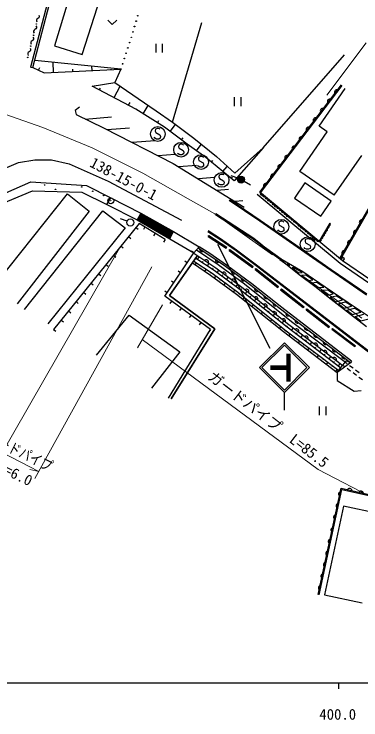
# Model space of a CAD drawing. Units: millimetres, scale not verified. Extents: x 40000 to 680000, y 20000 to 380000.
# Drawn here: x 412915 to 471775, y 198715 to 318583 of the extents above; entities that cross this region are included whole.
import ezdxf
from ezdxf.enums import TextEntityAlignment as Align

# ---------------------------------------------------------------- set-up
doc = ezdxf.new("R2010")
doc.units = ezdxf.units.MM
doc.header["$LTSCALE"] = 1000
doc.linetypes.add('CHAIN', pattern=[18.5, 12, -1.5, 3.5, -1.5])
for name, color, linetype, lineweight in [('M-BGD', 7, 'Continuous', 25), ('M-BGD-EXST', 7, 'Continuous', 25), ('M-BMK', 2, 'CHAIN', 13), ('M-BMK-SRVR', 3, 'Continuous', 25), ('M-STR-HTXT', 7, 'Continuous', 13), ('M-STR-STRC', 7, 'Continuous', 25), ('M-TTL-BAND', 7, 'Continuous', 25)]:
    doc.layers.add(name, color=color, linetype=linetype, lineweight=lineweight)
doc.styles.add('ＭＳ ゴシック', font='')
doc.styles.get('ＭＳ ゴシック').set_extended_font_data('MS Gothic')

msp = doc.modelspace()

# ---------------------------------------------------------------- linework, layer by layer
at = {"layer": 'M-BGD'}
for p, q in [((420018, 326150), (415674, 309559)), ((416106, 309520), (420464, 326168)), ((423439, 325303), (419758, 313217)), ((424482, 311745), (428593, 324628)), ((416791, 317721), (416717, 317583)), ((416940, 317840), (416791, 317721)), ((417088, 317959), (416940, 317840)), ((417163, 318096), (417088, 317959)), ((417092, 318429), (417164, 318253)), ((417164, 318253), (417163, 318096)), ((416617, 316589), (416693, 316404)), ((416717, 317583), (416715, 317427)), ((416715, 317427), (416788, 317251)), ((428824, 317565), (429574, 316845)), ((429574, 316845), (430324, 317565)), ((439789, 300229), (444759, 317162)), ((416222, 315699), (416221, 315534)), ((416221, 315534), (416297, 315349)), ((416301, 315844), (416222, 315699)), ((416457, 315969), (416301, 315844)), ((416613, 316094), (416457, 315969)), ((416692, 316239), (416613, 316094)), ((416693, 316404), (416692, 316239)), ((415965, 314064), (415817, 313945)), ((416114, 314182), (415965, 314064)), ((416188, 314320), (416114, 314182)), ((416117, 314652), (416190, 314477)), ((416190, 314477), (416188, 314320)), ((415742, 313807), (415741, 313650)), ((415741, 313650), (415813, 313475)), ((415817, 313945), (415742, 313807)), ((419758, 313217), (424482, 311745)), ((436980, 313538), (436980, 312038)), ((438120, 312038), (438120, 313538)), ((415248, 311923), (415246, 311758)), ((415246, 311758), (415323, 311573)), ((415326, 312068), (415248, 311923)), ((415483, 312193), (415326, 312068)), ((415639, 312318), (415483, 312193)), ((415717, 312463), (415639, 312318)), ((415642, 312813), (415719, 312628)), ((415719, 312628), (415717, 312463)), ((455189, 295873), (469011, 311692)), ((431026, 309245), (416417, 310709)), ((415674, 309559), (416106, 309520)), ((416106, 309520), (417990, 308617)), ((417048, 309068), (417264, 309520)), ((419620, 308695), (419538, 310396)), ((426138, 309009), (426103, 309738)), ((417990, 308617), (431026, 309245)), ((422879, 308852), (422861, 309217)), ((429397, 309166), (429393, 309239)), ((431026, 309245), (430035, 306978)), ((426169, 306364), (430035, 306978)), ((430035, 306978), (437029, 302131)), ((433593, 302438), (426169, 306364)), ((427407, 305710), (427554, 305989)), ((429881, 304401), (430920, 306365)), ((454632, 288344), (468466, 306569)), ((454751, 288253), (468586, 306478)), ((464689, 299535), (469122, 305968)), ((432356, 303092), (432620, 303593)), ((450293, 304458), (450293, 302958)), ((451433, 302958), (451433, 304458)), ((424015, 302807), (423279, 302194)), ((423279, 302194), (423463, 301519)), ((438440, 299370), (433593, 302438)), ((434805, 301671), (435688, 303067)), ((437029, 302131), (439789, 300229)), ((423463, 301519), (428187, 299188)), ((424994, 300764), (429433, 301113)), ((437228, 300137), (437474, 300526)), ((439406, 298649), (440300, 299848)), ((439789, 300229), (443409, 297530)), ((428187, 299188), (439905, 293237)), ((432501, 299211), (428726, 298914)), ((442305, 296487), (438440, 299370)), ((461407, 291881), (466063, 298588)), ((466063, 298588), (464689, 299535)), ((441339, 297208), (441607, 297567)), ((443409, 297530), (447274, 294401)), ((436857, 297064), (432971, 296758)), ((445434, 294217), (442305, 296487)), ((443869, 295352), (444671, 296456)), ((455189, 295873), (450280, 290290)), ((450403, 291579), (455189, 295873)), ((440170, 294732), (437390, 294514)), ((450280, 290290), (445434, 294217)), ((446409, 293426), (446632, 293702)), ((447274, 294401), (450403, 291579)), ((467245, 287828), (471914, 294555)), ((468216, 277085), (478285, 294626)), ((468346, 277011), (478415, 294551)), ((439905, 293237), (451991, 285813)), ((443851, 292892), (440851, 292656)), ((448361, 291845), (449066, 292716)), ((467245, 287828), (461407, 291881)), ((446919, 290806), (444210, 290593)), ((450882, 290699), (449768, 291144)), ((449808, 290673), (449981, 290886)), ((451965, 290187), (453016, 289608)), ((405851, 285760), (415725, 290073)), ((405851, 285760), (415725, 290073)), ((415725, 290073), (425215, 289498)), ((415725, 290073), (425215, 289498)), ((425215, 289498), (429338, 287389)), ((425215, 289498), (429338, 287389)), ((462243, 289916), (460485, 287346)), ((466758, 286827), (462243, 289916)), ((406212, 284477), (416028, 288588)), ((408807, 271544), (421998, 288048)), ((416028, 288588), (424433, 288342)), ((421998, 288048), (425679, 285103)), ((424433, 288342), (428666, 286256)), ((449311, 288781), (447403, 288631)), ((468263, 276224), (454160, 287944)), ((468638, 276698), (454556, 288401)), ((428666, 286256), (429338, 287389)), ((429338, 287389), (434418, 284801)), ((449416, 286988), (454602, 283468)), ((449510, 287109), (454697, 283589)), ((451765, 286879), (450427, 286774)), ((460485, 287346), (465001, 284257)), ((465001, 284257), (466758, 286827)), ((428666, 286256), (433820, 283618)), ((425679, 285103), (413408, 269397)), ((414697, 268415), (427949, 285164)), ((427949, 285164), (431752, 282281)), ((434418, 284801), (433820, 283618)), ((434418, 284801), (439978, 281638)), ((434418, 284801), (439978, 281638)), ((447090, 284535), (450635, 282237)), ((453591, 280454), (447162, 284665)), ((434139, 283045), (419611, 265032)), ((432078, 283406), (430957, 283835)), ((433820, 283618), (439342, 280428)), ((438556, 280296), (434139, 283045)), ((454602, 283468), (463590, 277244)), ((454697, 283589), (463661, 277372)), ((466490, 283070), (464693, 280000)), ((431752, 282281), (418623, 265961)), ((433592, 282367), (433981, 282053)), ((435118, 282435), (434854, 282011)), ((447947, 280420), (445843, 281758)), ((450635, 282237), (451253, 281803)), ((453497, 280335), (451253, 281803)), ((432321, 280791), (432710, 280477)), ((436837, 281366), (436573, 280941)), ((439342, 280428), (439978, 281638)), ((439978, 281638), (444351, 279054)), ((447853, 280299), (445772, 281628)), ((438556, 280296), (438292, 279872)), ((439342, 280428), (443442, 278045)), ((450580, 278390), (447853, 280299)), ((450674, 278510), (447947, 280420)), ((454942, 279235), (453497, 280335)), ((455013, 279362), (453591, 280454)), ((454688, 279416), (458135, 276912)), ((454782, 279536), (458229, 277030)), ((431050, 279215), (431439, 278901)), ((443442, 278045), (443027, 278322)), ((444351, 279054), (443442, 278045)), ((443873, 278522), (447533, 276068)), ((445965, 277657), (444147, 278827)), ((446130, 277907), (444351, 279054)), ((453987, 275844), (450580, 278390)), ((454080, 275962), (450674, 278510)), ((429779, 277639), (430168, 277325)), ((438519, 270665), (443442, 278045)), ((439317, 270788), (444028, 277601)), ((444028, 277601), (439317, 270788)), ((443399, 277997), (447148, 275488)), ((443755, 277151), (446850, 275083)), ((444068, 276944), (444318, 277318)), ((448787, 275717), (445965, 277657)), ((448952, 275965), (446130, 277907)), ((458135, 276912), (461319, 274332)), ((458229, 277030), (458435, 276861)), ((463590, 277244), (466665, 275115)), ((463661, 277372), (466759, 275235)), ((468216, 277085), (468346, 277011)), ((468630, 277290), (468374, 276930)), ((468374, 276930), (468764, 276679)), ((468996, 277048), (468630, 277290)), ((468764, 276679), (468996, 277048)), ((428508, 276063), (428897, 275749)), ((442305, 276340), (441889, 276617)), ((443203, 276318), (446277, 274264)), ((443424, 276651), (446520, 274587)), ((443847, 276371), (443652, 276080)), ((444678, 275815), (444581, 275669)), ((444900, 276388), (445025, 276576)), ((445731, 275833), (445981, 276207)), ((447533, 276068), (452007, 272784)), ((453077, 272511), (448787, 275717)), ((453240, 272755), (448952, 275965)), ((474309, 260227), (453987, 275844)), ((474403, 260346), (454080, 275962)), ((461904, 274803), (458435, 276861)), ((459248, 276207), (459604, 275918)), ((459713, 275931), (459248, 276207)), ((459604, 275918), (459713, 275931)), ((473112, 272874), (468263, 276224)), ((473442, 273372), (468638, 276698)), ((441168, 274635), (440752, 274913)), ((445510, 275259), (445315, 274968)), ((446341, 274703), (446244, 274558)), ((446520, 274587), (450908, 271357)), ((446563, 275277), (446688, 275464)), ((446850, 275083), (451282, 271830)), ((447148, 275488), (451579, 272229)), ((447377, 274698), (447644, 275060)), ((460092, 275522), (460349, 275553)), ((460092, 275522), (461185, 274636)), ((461791, 274697), (460349, 275553)), ((461185, 274636), (461791, 274697)), ((465717, 272207), (461904, 274803)), ((466665, 275115), (472732, 270926)), ((466759, 275235), (472802, 271055)), ((427237, 274487), (427626, 274173)), ((446277, 274264), (450666, 271039)), ((447152, 274119), (446945, 273837)), ((447958, 273527), (447854, 273386)), ((448183, 274106), (448317, 274287)), ((448989, 273514), (449256, 273876)), ((461319, 274332), (463941, 272350)), ((461698, 274235), (462373, 274303)), ((461698, 274235), (462846, 273366)), ((463648, 273434), (462373, 274303)), ((462846, 273366), (463648, 273434)), ((425966, 272911), (426355, 272597)), ((440031, 272931), (439615, 273208)), ((448764, 272935), (448557, 272653)), ((449570, 272343), (449466, 272202)), ((449795, 272922), (449928, 273103)), ((450601, 272330), (450868, 272692)), ((451579, 272229), (459558, 265839)), ((452007, 272784), (459986, 266392)), ((458145, 268492), (453077, 272511)), ((458331, 268728), (453240, 272755)), ((463382, 272960), (464237, 273033)), ((463384, 272959), (464035, 272469)), ((463941, 272350), (466756, 270159)), ((464035, 272469), (464472, 272125)), ((465482, 272184), (464237, 273033)), ((464476, 272123), (465482, 272184)), ((469641, 269552), (465717, 272207)), ((424695, 271335), (425084, 271021)), ((438894, 271226), (438478, 271503)), ((450376, 271751), (450169, 271469)), ((450666, 271039), (458623, 264660)), ((450908, 271357), (458888, 264969)), ((451173, 271148), (451064, 271011)), ((451282, 271830), (459238, 265448)), ((451403, 271732), (451544, 271908)), ((452183, 271107), (452465, 271458)), ((465015, 271705), (466093, 271770)), ((465015, 271705), (466111, 270854)), ((467089, 271098), (466093, 271770)), ((466111, 270854), (467089, 271098)), ((423424, 269759), (423813, 269446)), ((446250, 265021), (438519, 270665)), ((446986, 265143), (439317, 270788)), ((439317, 270788), (446986, 265143)), ((439630, 269854), (439335, 269450)), ((451953, 270522), (451735, 270249)), ((452734, 269897), (452624, 269760)), ((452964, 270482), (453104, 270657)), ((453744, 269856), (454025, 270207)), ((466558, 270505), (466850, 270276)), ((466563, 270503), (467590, 270759)), ((466756, 270159), (470013, 267638)), ((466850, 270276), (467539, 269743)), ((467549, 269739), (468641, 270048)), ((468641, 270048), (467590, 270759)), ((467991, 269397), (469129, 269719)), ((469570, 269422), (469118, 269722)), ((441285, 268646), (440990, 268242)), ((453514, 269271), (453295, 268998)), ((454294, 268646), (454185, 268510)), ((454524, 269231), (454665, 269406)), ((455304, 268605), (455586, 268957)), ((470186, 259616), (458331, 268728)), ((467991, 269397), (468942, 268661)), ((468942, 268661), (470208, 268994)), ((469391, 268314), (470707, 268661)), ((470215, 268992), (469570, 269422)), ((473016, 267299), (469641, 269552)), ((471764, 267954), (470707, 268661)), ((422153, 268184), (422542, 267870)), ((426905, 260634), (432427, 267460)), ((432427, 267460), (441016, 261248)), ((442940, 267437), (442645, 267034)), ((455075, 268021), (454856, 267748)), ((455855, 267395), (455746, 267259)), ((456085, 267980), (456225, 268156)), ((456865, 267355), (457146, 267706)), ((470022, 259371), (458145, 268492)), ((469399, 268311), (470107, 267756)), ((470013, 267638), (472746, 265516)), ((470107, 267756), (470379, 267548)), ((470378, 267549), (471764, 267954)), ((470815, 267208), (472252, 267628)), ((420882, 266608), (421271, 266294)), ((444595, 266229), (444300, 265825)), ((456635, 266770), (456416, 266497)), ((457416, 266144), (457306, 266008)), ((457645, 266729), (457786, 266905)), ((458426, 266104), (458707, 266455)), ((459986, 266392), (469151, 259453)), ((470815, 267208), (471763, 266470)), ((471763, 266470), (473353, 266895)), ((419611, 265032), (420000, 264718)), ((439133, 253364), (446250, 265021)), ((439562, 253241), (446986, 265143)), ((446986, 265143), (439562, 253241)), ((446250, 265021), (445955, 264617)), ((458196, 265519), (457977, 265246)), ((458888, 264969), (468010, 258058)), ((459206, 265478), (459347, 265654)), ((459238, 265448), (468385, 258532)), ((459558, 265839), (468702, 258916)), ((460002, 264874), (460274, 265232)), ((458623, 264660), (467768, 257739)), ((458978, 264896), (458873, 264757)), ((459776, 264293), (459564, 264014)), ((460800, 264270), (460935, 264449)), ((461597, 263666), (461869, 264025)), ((460573, 263689), (460467, 263550)), ((461370, 263085), (461159, 262806)), ((462394, 263063), (462530, 263242)), ((463191, 262459), (463463, 262818)), ((462167, 262482), (462062, 262342)), ((462965, 261878), (462753, 261599)), ((463989, 261856), (464125, 262035)), ((464786, 261252), (465058, 261611)), ((441016, 261248), (436261, 255036)), ((463762, 261275), (463656, 261135)), ((464559, 260671), (464348, 260392)), ((465583, 260648), (465719, 260828)), ((466381, 260045), (466652, 260403)), ((465356, 260067), (465251, 259928)), ((466154, 259464), (465942, 259185)), ((467178, 259441), (467314, 259620)), ((470013, 259374), (467770, 257738)), ((467975, 258837), (468247, 259196)), ((468374, 258536), (469338, 259675)), ((469034, 258670), (468697, 258918)), ((469150, 259453), (469464, 259222)), ((470013, 259374), (469338, 259675)), ((469867, 258925), (470470, 258480)), ((470196, 259612), (470013, 259374)), ((466951, 258860), (466845, 258721)), ((467748, 258257), (467537, 257978)), ((467768, 257739), (467768, 256358)), ((467770, 257738), (468374, 258536)), ((470040, 257928), (469436, 258373)), ((470873, 258184), (471477, 257739)), ((471047, 257187), (470443, 257632)), ((472053, 256445), (471449, 256890)), ((467768, 256358), (470627, 254523)), ((470627, 254523), (471809, 254654)), ((464719, 251952), (464719, 250452)), ((465859, 250452), (465859, 251952)), ((464553, 219991), (468442, 238042)), ((464701, 219959), (468541, 237868)), ((468442, 238042), (482983, 234736)), ((468541, 237868), (479697, 235328)), ((468799, 235009), (465624, 219953)), ((478116, 233042), (468799, 235009)), ((465624, 219953), (471984, 218610))]:
    msp.add_line(p, q, dxfattribs=at)
for centre, radius in [((433899, 318307), 50), ((416702, 316920), 38), ((433354, 316474), 50), ((433626, 317391), 50), ((433081, 315558), 50), ((416207, 315001), 40), ((432808, 314642), 50), ((415728, 313144), 38), ((432214, 312843), 50), ((432511, 313742), 50), ((431917, 311943), 50), ((415233, 311225), 40), ((431620, 311044), 50), ((431026, 309245), 50), ((431323, 310144), 50), ((451439, 290476), 600), ((451439, 290476), 528), ((451439, 290476), 456), ((451439, 290476), 384), ((451439, 290476), 312), ((451439, 290476), 240), ((451439, 290476), 168), ((451439, 290476), 96), ((451439, 290476), 24), ((418081, 289559), 50), ((424397, 289232), 50), ((419943, 288830), 50), ((426259, 288502), 50), ((428121, 287773), 50), ((432638, 283191), 600)]:
    msp.add_circle(centre, radius, dxfattribs=at)
for centre, radius, start, end in [((467714, 305344), 406, 75.41772, 210.1781), ((466505, 303751), 406, 75.41772, 210.1781), ((465295, 302158), 406, 75.41772, 210.1781), ((464085, 300565), 406, 75.41772, 210.1781), ((462876, 298972), 406, 75.41772, 210.1781), ((461690, 297371), 406, 75.41772, 210.1781), ((460481, 295778), 406, 75.41772, 210.1781), ((459271, 294185), 406, 75.41772, 210.1781), ((458062, 292592), 406, 75.41772, 210.1781), ((456852, 290999), 406, 75.41772, 210.1781), ((455643, 289406), 406, 75.41772, 210.1781), ((454958, 288108), 259, 142.19897, 318.40356), ((455358, 287812), 259, 142.19897, 318.40356), ((455766, 287460), 259, 142.19897, 318.40356), ((456150, 287116), 259, 142.19897, 318.40356), ((456550, 286820), 259, 142.19897, 318.40356), ((456958, 286468), 259, 142.19897, 318.40356), ((457342, 286124), 259, 142.19897, 318.40356), ((457742, 285828), 259, 142.19897, 318.40356), ((458149, 285476), 259, 142.19897, 318.40356), ((458533, 285132), 259, 142.19897, 318.40356), ((458957, 284827), 259, 142.19897, 318.40356), ((459341, 284484), 259, 142.19897, 318.40356), ((459742, 284187), 259, 142.19897, 318.40356), ((460149, 283835), 259, 142.19897, 318.40356), ((460533, 283491), 259, 142.19897, 318.40356), ((460934, 283195), 259, 142.19897, 318.40356), ((461341, 282843), 259, 142.19897, 318.40356), ((466370, 282857), 254, 240.58655, 58.71777), ((471915, 283221), 406, 82.7616, 217.52185), ((461725, 282499), 259, 142.19897, 318.40356), ((462126, 282203), 259, 142.19897, 318.40356), ((462533, 281851), 259, 142.19897, 318.40356), ((465614, 281583), 254, 240.58655, 58.71777), ((465871, 282024), 254, 240.58655, 58.71777), ((466129, 282464), 254, 240.58655, 58.71777), ((470910, 281452), 406, 82.7616, 217.52185), ((462917, 281507), 259, 142.19897, 318.40356), ((463318, 281211), 259, 142.19897, 318.40356), ((463725, 280859), 259, 142.19897, 318.40356), ((464109, 280515), 259, 142.19897, 318.40356), ((465099, 280703), 254, 240.58655, 58.71777), ((465357, 281143), 254, 240.58655, 58.71777), ((464510, 280219), 259, 142.19897, 318.40356), ((464842, 280263), 254, 240.58655, 58.71777), ((469920, 279730), 406, 82.7616, 217.52185), ((444800, 278650), 406, 170.17212, 304.93237), ((468931, 278009), 406, 82.7616, 217.52185), ((447478, 276829), 406, 168.14123, 302.90149), ((445521, 276445), 406, 348.8606, 123.62097), ((448481, 274368), 406, 346.31909, 121.07947), ((450242, 274873), 406, 165.82056, 300.58081), ((450083, 273182), 406, 346.31909, 121.07947), ((451843, 273687), 406, 165.82056, 300.58081), ((452366, 271444), 406, 343.90747, 118.66785), ((454134, 271893), 406, 164.21667, 298.97693), ((453911, 270172), 406, 343.90747, 118.66785), ((455718, 270660), 406, 164.21667, 298.97693), ((455472, 268947), 406, 343.90747, 118.66785), ((457280, 269435), 406, 164.21667, 298.97693), ((457041, 267666), 406, 343.90747, 118.66785), ((459421, 267746), 406, 165.0929, 299.85327), ((458602, 266441), 406, 343.90747, 118.66785), ((461006, 266512), 406, 165.0929, 299.85327), ((460862, 264711), 406, 345.4906, 120.25085), ((462607, 265327), 406, 165.0929, 299.85327), ((462447, 263478), 406, 345.4906, 120.25085), ((464192, 264093), 406, 165.0929, 299.85327), ((464048, 262292), 406, 345.4906, 120.25085), ((465777, 262860), 406, 165.0929, 299.85327), ((465633, 261059), 406, 345.4906, 120.25085), ((467338, 261635), 406, 165.0929, 299.85327), ((467234, 259873), 406, 345.4906, 120.25085), ((468940, 260449), 406, 165.0929, 299.85327), ((468393, 237053), 406, 100.51257, 235.27283), ((469853, 237608), 406, 9.80493, 144.56519), ((471785, 237154), 406, 9.80493, 144.56519), ((467978, 235080), 406, 100.51257, 235.27283), ((467539, 233116), 406, 100.51257, 235.27283), ((467083, 230946), 406, 100.51257, 235.27283), ((466645, 228982), 406, 100.51257, 235.27283), ((466230, 227010), 406, 100.51257, 235.27283), ((465832, 225084), 406, 100.51257, 235.27283), ((465393, 223120), 406, 100.51257, 235.27283), ((464978, 221148), 406, 100.51257, 235.27283)]:
    msp.add_arc(centre, radius, start, end, dxfattribs=at)
at = {"layer": 'M-BGD-EXST'}
for p, q in [((436903, 299022), (436853, 298722)), ((436853, 298722), (436953, 298472)), ((437203, 299172), (436903, 299022)), ((436953, 298472), (437653, 298072)), ((437403, 299172), (437203, 299172)), ((437603, 299122), (437403, 299172)), ((437703, 299022), (437603, 299122)), ((436803, 297522), (436703, 297672)), ((437103, 297372), (436803, 297522)), ((437453, 297372), (437103, 297372)), ((437703, 297522), (437453, 297372)), ((437653, 298072), (437753, 297822)), ((437753, 297822), (437703, 297522)), ((440861, 296344), (440811, 296044)), ((441161, 296494), (440861, 296344)), ((441361, 296494), (441161, 296494)), ((441561, 296444), (441361, 296494)), ((441661, 296344), (441561, 296444)), ((440761, 294844), (440661, 294994)), ((440811, 296044), (440911, 295794)), ((440911, 295794), (441611, 295394)), ((441611, 295394), (441711, 295144)), ((441711, 295144), (441661, 294844)), ((441061, 294694), (440761, 294844)), ((441411, 294694), (441061, 294694)), ((441661, 294844), (441411, 294694)), ((444237, 294248), (444187, 293948)), ((444187, 293948), (444287, 293698)), ((444537, 294398), (444237, 294248)), ((444287, 293698), (444987, 293298)), ((444737, 294398), (444537, 294398)), ((444937, 294348), (444737, 294398)), ((445037, 294248), (444937, 294348)), ((444137, 292748), (444037, 292898)), ((444437, 292598), (444137, 292748)), ((444787, 292598), (444437, 292598)), ((445037, 292748), (444787, 292598)), ((444987, 293298), (445087, 293048)), ((445087, 293048), (445037, 292748)), ((448030, 291371), (447730, 291221)), ((448230, 291371), (448030, 291371)), ((448430, 291321), (448230, 291371)), ((448530, 291221), (448430, 291321)), ((447730, 291221), (447680, 290921)), ((447680, 290921), (447780, 290671)), ((447780, 290671), (448480, 290271)), ((448480, 290271), (448580, 290021)), ((447630, 289721), (447530, 289871)), ((447930, 289571), (447630, 289721)), ((448280, 289571), (447930, 289571)), ((448530, 289721), (448280, 289571)), ((448580, 290021), (448530, 289721)), ((457875, 283270), (457825, 282970)), ((457825, 282970), (457925, 282720)), ((458175, 283420), (457875, 283270)), ((458375, 283420), (458175, 283420)), ((458575, 283370), (458375, 283420)), ((458675, 283270), (458575, 283370)), ((457775, 281770), (457675, 281920)), ((458075, 281620), (457775, 281770)), ((457925, 282720), (458625, 282320)), ((458675, 281770), (458425, 281620)), ((458625, 282320), (458725, 282070)), ((458725, 282070), (458675, 281770)), ((458425, 281620), (458075, 281620)), ((462346, 280289), (462296, 279989)), ((462296, 279989), (462396, 279739)), ((462646, 280439), (462346, 280289)), ((462396, 279739), (463096, 279339)), ((462846, 280439), (462646, 280439)), ((463046, 280389), (462846, 280439)), ((463146, 280289), (463046, 280389)), ((463096, 279339), (463196, 279089)), ((462246, 278789), (462146, 278939)), ((462546, 278639), (462246, 278789)), ((462896, 278639), (462546, 278639)), ((463146, 278789), (462896, 278639)), ((463196, 279089), (463146, 278789))]:
    msp.add_line(p, q, dxfattribs=at)
for centre in [(437303, 298222), (441261, 295544), (444637, 293448), (448130, 290421), (458275, 282470), (462746, 279489)]:
    msp.add_circle(centre, 1250, dxfattribs=at)
at = {"layer": 'M-BMK'}
for p, q in [((407040, 303053), (417776, 299315)), ((417776, 299315), (426151, 295866)), ((426151, 295866), (434778, 291552)), ((434778, 291552), (442447, 287238)), ((442447, 287238), (446987, 284638)), ((446987, 284638), (462153, 273881)), ((459604, 275918), (459713, 275931)), ((462153, 273881), (472581, 266468))]:
    msp.add_line(p, q, dxfattribs=at)
at = {"layer": 'M-BMK-SRVR'}
for radius in [500, 20]:
    msp.add_circle((429313, 286884), radius, dxfattribs=at)
at = {"layer": 'M-STR-HTXT'}
for p, q in [((465976, 304812), (472686, 313727)), ((430809, 278818), (410007, 242583)), ((436273, 275655), (416429, 239707)), ((438094, 269232), (433847, 261925)), ((434657, 263319), (464539, 241219)), ((410898, 244135), (417089, 240901)), ((417089, 240901), (415565, 241223)), ((464539, 241219), (482775, 231705))]:
    msp.add_line(p, q, dxfattribs=at)
at = {"layer": 'M-STR-STRC'}
for p, q in [((413684, 293380), (416445, 293810)), ((416445, 293810), (419267, 293810)), ((419267, 293810), (422273, 293135)), ((410003, 291847), (413684, 293380)), ((422273, 293135), (428899, 290190)), ((428899, 290190), (441315, 283594)), ((434066, 284104), (439615, 280947)), ((434066, 284104), (439615, 280947)), ((434125, 284220), (439675, 281062)), ((434125, 284220), (439675, 281062)), ((434183, 284336), (439736, 281177)), ((434183, 284336), (439736, 281177)), ((434242, 284453), (439797, 281292)), ((434242, 284453), (439797, 281292)), ((434301, 284569), (439857, 281407)), ((434301, 284569), (439857, 281407)), ((434360, 284685), (439918, 281523)), ((434360, 284685), (439918, 281523)), ((433831, 283640), (439373, 280487)), ((433831, 283640), (439373, 280487)), ((433890, 283756), (439433, 280602)), ((433890, 283756), (439433, 280602)), ((433948, 283872), (439494, 280717)), ((433948, 283872), (439494, 280717)), ((434007, 283988), (439554, 280832)), ((434007, 283988), (439554, 280832)), ((445879, 280813), (445988, 280981)), ((445879, 280813), (448934, 278824)), ((445988, 280981), (449044, 278992)), ((447453, 279523), (456293, 261834)), ((448934, 278824), (449044, 278992)), ((449421, 278455), (449540, 278616)), ((449421, 278455), (453352, 275556)), ((449540, 278616), (453471, 275717)), ((453352, 275556), (453471, 275717)), ((453835, 275211), (453959, 275367)), ((453835, 275211), (457669, 272164)), ((453959, 275367), (457794, 272321)), ((457669, 272164), (457794, 272321)), ((458151, 271780), (458276, 271937)), ((458151, 271780), (461999, 268738)), ((458276, 271937), (462123, 268895)), ((461999, 268738), (462123, 268895)), ((462464, 268351), (462585, 268509)), ((462585, 268509), (466469, 265539)), ((462464, 268351), (466347, 265380)), ((466347, 265380), (466469, 265539)), ((466817, 265052), (466937, 265211)), ((466817, 265052), (470726, 262103)), ((466937, 265211), (470846, 262263)), ((458801, 262780), (454558, 258537)), ((463044, 258537), (458801, 262780)), ((454983, 258537), (458801, 262356)), ((458801, 262356), (462619, 258537)), ((470726, 262103), (470846, 262263)), ((459201, 260887), (459201, 256187)), ((459331, 260887), (459331, 256187)), ((459461, 260887), (459461, 256187)), ((459591, 260887), (459591, 256187)), ((459721, 260887), (459721, 256187)), ((454558, 258537), (458801, 254295)), ((458801, 254719), (454983, 258537)), ((456471, 258887), (456471, 258187)), ((456601, 258887), (456601, 258187)), ((456731, 258887), (456731, 258187)), ((456861, 258887), (456861, 258187)), ((456991, 258887), (456991, 258187)), ((457121, 258887), (457121, 258187)), ((457251, 258887), (457251, 258187)), ((457381, 258887), (457381, 258187)), ((457511, 258887), (457511, 258187)), ((457641, 258887), (457641, 258187)), ((457771, 258887), (457771, 258187)), ((457901, 258887), (457901, 258187)), ((458031, 258887), (458031, 258187)), ((458161, 258887), (458161, 258187)), ((458291, 258887), (458291, 258187)), ((458421, 258887), (458421, 258187)), ((458551, 258887), (458551, 258187)), ((458681, 258887), (458681, 258187)), ((462619, 258537), (458801, 254719)), ((458801, 254295), (463044, 258537)), ((458811, 258887), (458811, 258187)), ((458941, 258887), (458941, 258187)), ((459071, 258887), (459071, 258187)), ((458801, 251295), (458801, 254295))]:
    msp.add_line(p, q, dxfattribs=at)
at = {"layer": 'M-TTL-BAND'}
for p, q in [((40000, 205000), (579000, 205000)), ((468000, 205000), (468000, 204000))]:
    msp.add_line(p, q, dxfattribs=at)

# ---------------------------------------------------------------- texts
at = {"layer": 'M-BMK-SRVR', "style": 'ＭＳ ゴシック'}
msp.add_text('138-15-0-1', height=1833, rotation=331.8, dxfattribs=at).set_placement((425337, 292282), align=Align.BOTTOM_LEFT)
at = {"layer": 'M-STR-HTXT', "style": 'ＭＳ ゴシック'}
for s, rotation, p in [('ガードパイプ\u3000L=85.5', 322.3, (445298, 256257)), ('L=6.0', 333.9, (409614, 240623))]:
    msp.add_text(s, height=1833, rotation=rotation, dxfattribs=at).set_placement(p, align=Align.BOTTOM_LEFT)
at = {"layer": 'M-STR-HTXT', "style": 'ＭＳ ゴシック', "width": 0.8}
msp.add_text('ガードパイプ', height=1833, rotation=333.9, dxfattribs=at).set_placement((407888, 245607), align=Align.BOTTOM_LEFT)
at = {"layer": 'M-TTL-BAND', "style": 'ＭＳ ゴシック'}
msp.add_text('400.0', height=1833, dxfattribs=at).set_placement((467844, 198195), align=Align.BOTTOM_CENTER)

doc.saveas('drawing.dxf')
